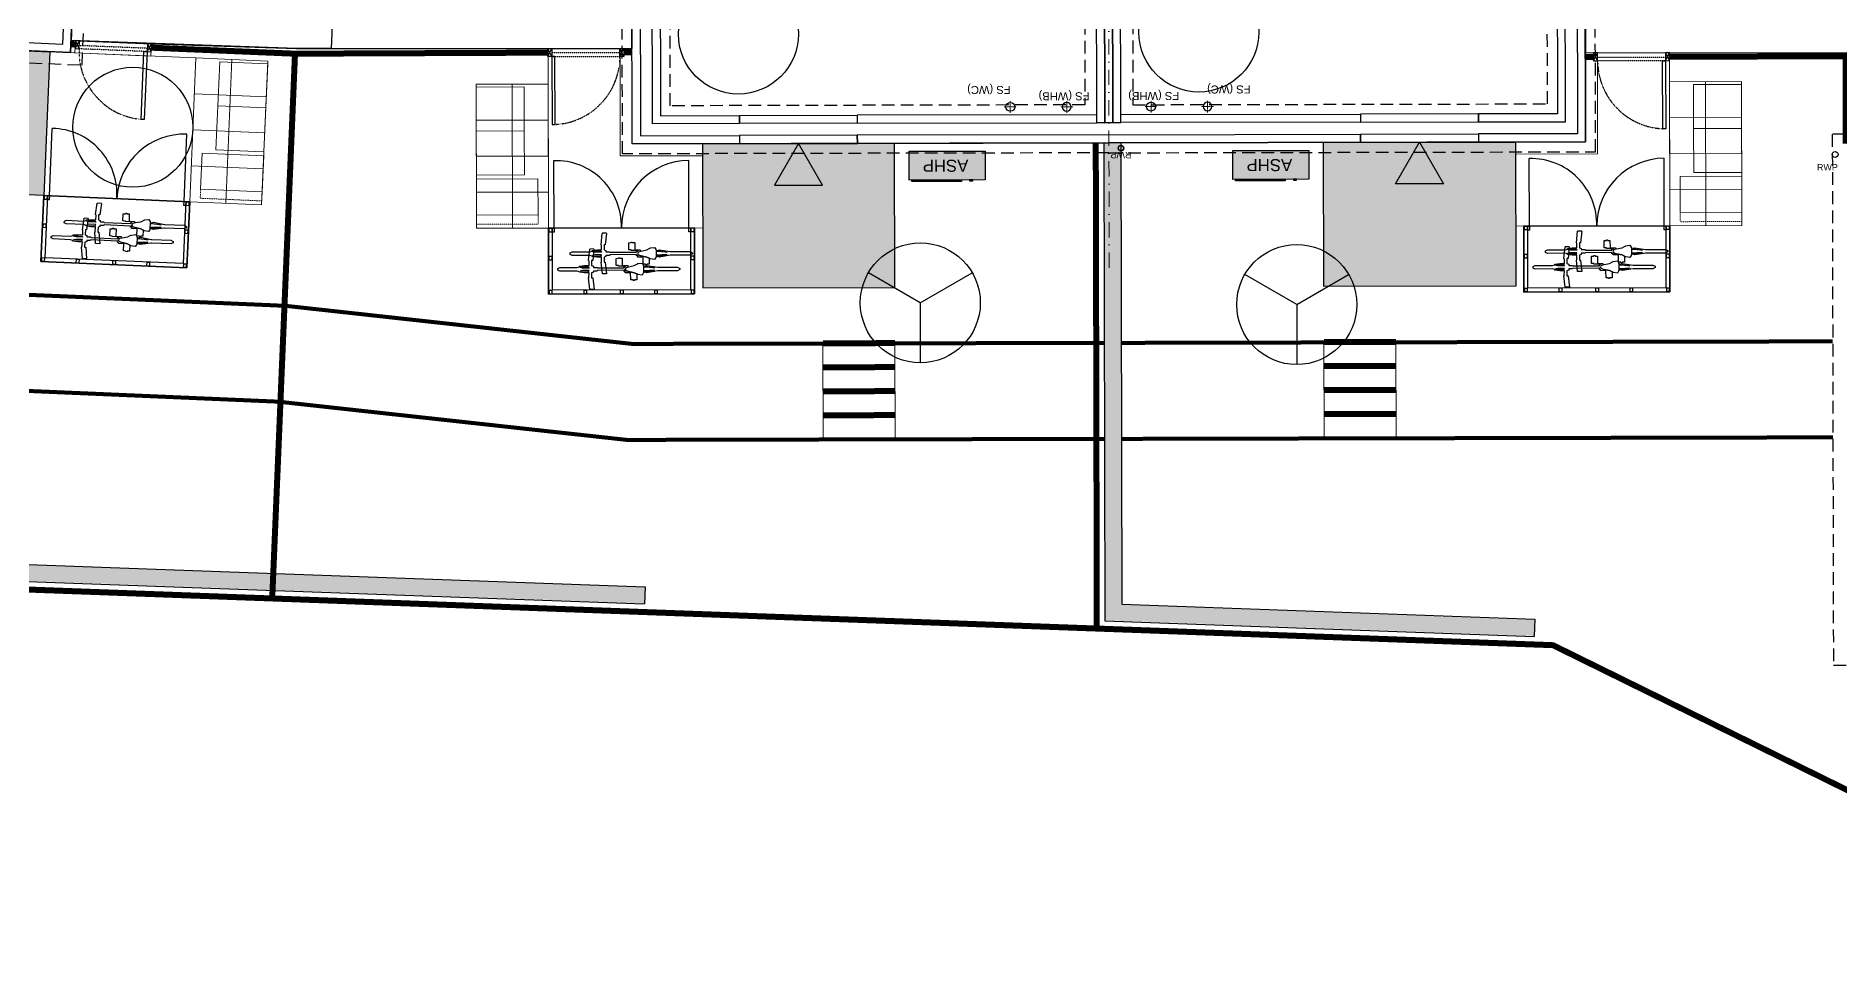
# Model space of a CAD drawing. Extents: x 287880777 to 288144713, y 62793326 to 63089570.
# Drawn here: x 287973894 to 287996442, y 62978732 to 62990105 of the extents above; entities that cross this region are included whole.
import ezdxf

# ---------------------------------------------------------------- set-up
doc = ezdxf.new("R2010")
doc.units = 0
for name, pattern in [('CENTER', [2, 1.25, -0.25, 0.25, -0.25]), ('Dash', [6.35, 3.175, -3.175]), ('DASHDOT', [25.4, 12.7, -6.35, 0, -6.35]), ('DASHED', [1.4, 0.7, -0.7]), ('HIDDEN', [9.525, 6.35, -3.175])]:
    doc.linetypes.add(name, pattern=pattern)
doc.layers.get('0').update_dxf_attribs({"color": 252})
for name, color, linetype in [('drier', 3, 'Continuous'), ('NAR DETAIL', 2, 'Continuous'), ('NAR EXTERNAL WALLS', 2, 'Continuous'), ('NAR PATIO', 3, 'Continuous'), ('NAR PRIVATE DRIVE', 6, 'Continuous'), ('NAR PRIVATE PATH HATCH', 8, 'Continuous'), ('NAR ROLLOVERS', 76, 'DASHED'), ('NAR TENURE', 211, 'Continuous'), ('Wain-Blown insulation', 9, 'Continuous'), ('Wain-Centre Line', 10, 'Continuous'), ('Wain-Drainage Foul', 6, 'Continuous'), ('Wain-Electrics', 3, 'Continuous'), ('Wain-Foundation Line', 9, 'Continuous'), ('Wain-RWP', 9, 'Continuous'), ('Wain-Wall (External)', 4, 'Continuous')]:
    doc.layers.add(name, color=color, linetype=linetype)
for name, color, linetype, lineweight in [('EXP - STEPS', 240, 'Continuous', 18), ('NAR BIN STORAGE', 2, 'Continuous', 0), ('NAR CBF', 34, 'FENCELINE2', 0), ('NAR M4(2)', 94, 'Continuous', 30), ('NAR PATHS', 3, 'Continuous', 0), ('Wain-Text', 2, 'Continuous', 25)]:
    doc.layers.add(name, color=color, linetype=linetype, lineweight=lineweight)
for name, color, linetype, true_color in [('NAR DOOR OPENINGS', 140, 'Continuous', 0x00bfff), ('NAR EV CHARGING POINT', 3, 'Continuous', 0x00ff00), ('NAR HIT AND MISS', 30, 'DASHED', 0xeb7500), ('RL-Fittings', 252, 'Continuous', 0x8f8f8e)]:
    doc.layers.add(name, color=color, linetype=linetype, true_color=true_color)
doc.layers.add('NAR Retaining Wall', color=222, linetype='Continuous', lineweight=13, true_color=0xcc0099)
doc.layers.add('Wain-Defpoints', color=40, linetype='Continuous', plot=False)
doc.styles.get("Standard").update_dxf_attribs({"font": 'arial.ttf'})
doc.linetypes.add('FENCELINE2', pattern='A,0.25,-0.1,[132,ltypeshp.shx,S=0.1,R=0,X=-0.1,Y=0],-0.1,1', length=1.45)

# ---------------------------------------------------------------- blocks, each defined once
blk = doc.blocks.new('RWP')
for radius in [35, 31.5]:
    blk.add_circle((35, 35), radius)
blk = doc.blocks.new('ASHP')
at = {"transparency": 33554457}
h = blk.add_hatch(color=256, dxfattribs=at)
h.dxf.hatch_style = 1
h.paths.add_polyline_path([(548853, -2506), (548853, -2866), (547903, -2866), (547903, -2506)])
at = {"flags": 128}
blk.add_lwpolyline([(548853, -2506), (548853, -2866), (547903, -2866), (547903, -2506)], close=True, dxfattribs=at)
for points in [[(548098, -2496), (548058, -2496), (548058, -2506), (548098, -2506)], [(548199, -2488), (548821, -2488), (548821, -2506), (548199, -2506)]]:
    blk.add_lwpolyline(points, close=True)
at = {"layer": 'Wain-Electrics', "lineweight": 0, "insert": (548112, -2609), "char_height": 150, "width": 2397.38, "attachment_point": 1, "line_spacing_factor": 0.9}
blk.add_mtext('\\A1;ASHP ', dxfattribs=at)
at = {"layer": 'Wain-Text', "lineweight": 0, "insert": (548112, -2609), "char_height": 150, "width": 2397.38, "attachment_point": 1, "line_spacing_factor": 0.9}
blk.add_mtext('\\A1;ASHP ', dxfattribs=at)
blk = doc.blocks.new('Drainage Pipe')
at = {"linetype": 'CENTER', "lineweight": 13, "ltscale": 20}
for p, q in [((-41756, 78762), (-41756, 78612)), ((-41681, 78687), (-41831, 78687))]:
    blk.add_line(p, q, dxfattribs=at)
blk.add_circle((-41756, 78687), 55)
blk = doc.blocks.new('A$C324e72f9')
at = {"layer": 'NAR DOOR OPENINGS', "transparency": 33554610}
h = blk.add_hatch(color=256, dxfattribs=at)
h.dxf.hatch_style = 1
h.paths.add_polyline_path([(1200, 0), (900, 520), (1500, 520)])
at = {"layer": 'NAR PRIVATE PATH HATCH', "transparency": 33554597}
h = blk.add_hatch(color=256, dxfattribs=at)
h.dxf.hatch_style = 1
h.paths.add_polyline_path([(2400, 0), (0, 0), (0, 1800), (2400, 1800)])
at = {"layer": 'NAR DOOR OPENINGS'}
blk.add_lwpolyline([(1200, 0), (900, 520), (1500, 520)], close=True, dxfattribs=at)
at = {"layer": 'NAR PATIO'}
blk.add_lwpolyline([(2400, 0), (0, 0), (0, 1800), (2400, 1800)], close=True, dxfattribs=at)
blk = doc.blocks.new('A$Cfbc31330')
at = {"layer": 'RL-Fittings', "ltscale": 0.859024}
for p, q in [((1.194, 0.561), (1.252, 0.561)), ((1.211, 0.402), (1.194, 0.561)), ((1.252, 0.561), (1.269, 0.402)), ((0, 0.288), (0.033, 0.305)), ((0, 0.272), (0, 0.288)), ((0.033, 0.255), (0, 0.272)), ((0.033, 0.305), (0.301, 0.305)), ((0.301, 0.255), (0.033, 0.255)), ((0.301, 0.305), (0.309, 0.305)), ((0.309, 0.255), (0.301, 0.255)), ((0.309, 0.305), (0.459, 0.331)), ((0.459, 0.23), (0.309, 0.255)), ((0.467, 0.314), (0.351, 0.297)), ((0.351, 0.297), (0.501, 0.306)), ((0.468, 0.247), (0.351, 0.264)), ((0.351, 0.264), (0.501, 0.255)), ((0.459, 0.331), (0.484, 0.322)), ((0.501, 0.306), (0.467, 0.314)), ((0.501, 0.255), (0.468, 0.247)), ((0.484, 0.322), (0.509, 0.331)), ((0.501, 0.322), (0.501, 0.239)), ((0.509, 0.339), (0.526, 0.364)), ((0.509, 0.331), (0.509, 0.339)), ((0.526, 0.364), (0.584, 0.356)), ((0.584, 0.356), (0.601, 0.347)), ((0.601, 0.431), (0.634, 0.431)), ((0.601, 0.347), (0.601, 0.431)), ((0.601, 0.347), (0.634, 0.331)), ((0.634, 0.331), (0.601, 0.347)), ((0.634, 0.439), (0.651, 0.439)), ((0.634, 0.431), (0.634, 0.439)), ((0.634, 0.331), (0.71, 0.314)), ((0.71, 0.314), (0.634, 0.331)), ((0.651, 0.439), (0.651, 0.431)), ((0.651, 0.431), (0.684, 0.431)), ((0.684, 0.431), (0.685, 0.331)), ((0.685, 0.331), (0.76, 0.331)), ((0.71, 0.314), (0.743, 0.306)), ((0.743, 0.306), (0.71, 0.314)), ((0.743, 0.256), (0.71, 0.247)), ((0.743, 0.306), (0.76, 0.289)), ((0.76, 0.289), (0.743, 0.306)), ((0.76, 0.272), (0.743, 0.256)), ((0.76, 0.331), (0.76, 0.314)), ((0.76, 0.314), (0.776, 0.314)), ((0.76, 0.289), (0.76, 0.281)), ((0.76, 0.281), (0.76, 0.289)), ((0.776, 0.314), (0.776, 0.297)), ((0.776, 0.297), (1.144, 0.298)), ((0.776, 0.264), (0.776, 0.247)), ((1.144, 0.264), (0.776, 0.264)), ((1.144, 0.298), (1.152, 0.306)), ((1.152, 0.256), (1.144, 0.264)), ((1.152, 0.306), (1.202, 0.306)), ((1.202, 0.256), (1.152, 0.256)), ((1.202, 0.323), (1.227, 0.331)), ((1.202, 0.306), (1.202, 0.323)), ((1.202, 0.239), (1.202, 0.256)), ((1.227, 0.402), (1.211, 0.402)), ((1.227, 0.331), (1.227, 0.402)), ((1.269, 0.402), (1.261, 0.394)), ((1.265, 0.398), (1.261, 0.331)), ((1.261, 0.331), (1.327, 0.331)), ((1.269, 0.314), (1.261, 0.298)), ((1.261, 0.298), (1.352, 0.298)), ((1.261, 0.264), (1.352, 0.264)), ((1.269, 0.248), (1.261, 0.264)), ((1.386, 0.315), (1.269, 0.314)), ((1.327, 0.331), (1.394, 0.323)), ((1.352, 0.298), (1.386, 0.306)), ((1.352, 0.264), (1.386, 0.256)), ((1.394, 0.323), (1.394, 0.315)), ((1.394, 0.315), (1.428, 0.306)), ((1.428, 0.256), (1.394, 0.248)), ((1.428, 0.306), (1.67, 0.306)), ((1.67, 0.256), (1.428, 0.256)), ((1.67, 0.306), (1.698, 0.292)), ((1.698, 0.271), (1.67, 0.256)), ((1.698, 0.292), (1.698, 0.271)), ((0.484, 0.239), (0.459, 0.23)), ((0.509, 0.23), (0.484, 0.239)), ((0.509, 0.222), (0.509, 0.23)), ((0.526, 0.197), (0.509, 0.222)), ((0.584, 0.205), (0.526, 0.197)), ((0.601, 0.214), (0.584, 0.205)), ((0.635, 0.231), (0.601, 0.214)), ((0.71, 0.247), (0.635, 0.231)), ((0.726, 0.247), (0.718, 0.247)), ((0.726, 0.231), (0.726, 0.247)), ((0.801, 0.231), (0.726, 0.231)), ((0.76, 0.247), (0.76, 0.239)), ((0.776, 0.247), (0.76, 0.247)), ((0.76, 0.239), (0.852, 0.239)), ((0.802, 0.13), (0.801, 0.231)), ((0.835, 0.13), (0.802, 0.13)), ((0.835, 0.122), (0.835, 0.13)), ((0.852, 0.122), (0.835, 0.122)), ((0.852, 0.239), (0.852, 0.231)), ((0.852, 0.231), (0.885, 0.231)), ((0.885, 0.131), (0.852, 0.13)), ((0.852, 0.13), (0.852, 0.122)), ((0.885, 0.231), (0.885, 0.131)), ((1.194, 0.001), (1.211, 0.16)), ((1.194, 0), (1.253, 0)), ((1.227, 0.231), (1.202, 0.239)), ((1.211, 0.16), (1.227, 0.16)), ((1.227, 0.16), (1.227, 0.231)), ((1.269, 0.16), (1.252, 0.001)), ((1.261, 0.231), (1.261, 0.168)), ((1.327, 0.231), (1.261, 0.231)), ((1.261, 0.168), (1.269, 0.16)), ((1.386, 0.248), (1.269, 0.248)), ((1.394, 0.239), (1.327, 0.231)), ((1.394, 0.248), (1.394, 0.239))]:
    blk.add_line(p, q, dxfattribs=at)

msp = doc.modelspace()

# ---------------------------------------------------------------- linework, layer by layer
at = {"layer": 'Defpoints'}
for points in [[(287974325, 62989899), (287964218, 62990332), (287964618, 62999651), (287974725, 62999218)], [(287993263, 62988783), (287981347, 62988757), (287981325, 62999097), (287993241, 62999123)]]:
    msp.add_lwpolyline(points, close=True, dxfattribs=at)
at = {"layer": 'drier'}
for p, q in [((287984947, 62986771), (287984298, 62987146)), ((287984947, 62986771), (287985597, 62987146)), ((287989652, 62986749), (287989002, 62987124)), ((287989652, 62986749), (287990301, 62987124)), ((287984947, 62986771), (287984947, 62986021)), ((287989652, 62986749), (287989652, 62985999))]:
    msp.add_line(p, q, dxfattribs=at)
for centre in [(287984947, 62986771), (287989652, 62986749)]:
    msp.add_circle(centre, 750, dxfattribs=at)
at = {"layer": 'EXP - STEPS'}
for p, q in [((287983729, 62986265, 0), (287983731, 62985065, 0)), ((287984629, 62986267, 0), (287984631, 62985067, 0)), ((287989992, 62986279, 0), (287989995, 62985079, 0)), ((287990892, 62986281, 0), (287990895, 62985081, 0))]:
    msp.add_line(p, q, dxfattribs=at)
at = {"layer": 'EXP - STEPS', "const_width": 75, "elevation": 0}
for points in [[(287984629, 62986267), (287983729, 62986265)], [(287990892, 62986281), (287989992, 62986279)], [(287984629, 62985967), (287983729, 62985965)], [(287990893, 62985981), (287989993, 62985979)], [(287984630, 62985667), (287983730, 62985665)], [(287990893, 62985681), (287989993, 62985679)], [(287984631, 62985367), (287983731, 62985365)], [(287990894, 62985381), (287989994, 62985379)]]:
    msp.add_lwpolyline(points, dxfattribs=at)
at = {"layer": 'NAR BIN STORAGE'}
for points in [[(287976765, 62989209), (287976166, 62989235), (287976189, 62989784), (287976789, 62989759)], [(287979397, 62988918), (287979997, 62988919), (287979996, 62989469), (287979396, 62989468)], [(287995213, 62988952), (287994613, 62988951), (287994611, 62989501), (287995211, 62989502)], [(287976742, 62988660), (287976142, 62988685), (287976166, 62989235), (287976765, 62989209)], [(287979398, 62988368), (287979998, 62988369), (287979997, 62988919), (287979397, 62988918)], [(287995214, 62988402), (287994614, 62988401), (287994613, 62988951), (287995213, 62988952)], [(287976720, 62988160), (287975951, 62988193), (287975970, 62988643), (287976740, 62988610)], [(287979399, 62987868), (287980169, 62987870), (287980168, 62988320), (287979398, 62988318)], [(287995215, 62987902), (287994445, 62987900), (287994444, 62988350), (287995214, 62988352)]]:
    msp.add_lwpolyline(points, close=True, dxfattribs=at)
at = {"layer": 'NAR BIN STORAGE', "linetype": 'Dash', "ltscale": 0.025}
for points in [[(287975951, 62988193), (287975946, 62988078), (287976715, 62988045), (287976720, 62988160)], [(287980169, 62987870), (287980169, 62987755), (287979399, 62987753), (287979399, 62987868)], [(287994445, 62987900), (287994445, 62987785), (287995215, 62987787), (287995215, 62987902)]]:
    msp.add_lwpolyline(points, dxfattribs=at)
at = {"layer": 'NAR CBF', "ltscale": 1200, "transparency": 33554687, "const_width": 75}
for points in [[(287974330, 62990002), (287974383, 62989999)], [(287975333, 62989960), (287977130, 62989885), (287980292, 62989898)], [(287981242, 62989902), (287981345, 62989902)], [(287996514, 62988762), (287996512, 62989852), (287994313, 62989848)], [(287993363, 62989845), (287993261, 62989845)], [(287987140, 62988770), (287987153, 62982699)]]:
    msp.add_lwpolyline(points, dxfattribs=at)
at = {"layer": 'NAR CBF', "linetype": 'DASHED', "ltscale": 500, "transparency": 33554687, "const_width": 75}
msp.add_lwpolyline([(287977131, 62989893), (287976846, 62983075)], dxfattribs=at)
at = {"layer": 'NAR DETAIL', "flags": 128}
for points in [[(287974385, 62990048), (287974381, 62989949), (287974431, 62989946), (287974435, 62990046)], [(287975281, 62989912), (287975246, 62989063), (287975208, 62989064), (287975243, 62989913)], [(287975285, 62990012), (287975281, 62989912), (287975331, 62989910), (287975335, 62990010)], [(287993363, 62989895), (287993363, 62989795), (287993413, 62989796), (287993413, 62989896)], [(287994263, 62989897), (287994263, 62989797), (287994313, 62989798), (287994313, 62989898)], [(287994263, 62989797), (287994265, 62988947), (287994227, 62988947), (287994225, 62989797)]]:
    msp.add_lwpolyline(points, close=True, dxfattribs=at)
for points in [[(287974381, 62989949), (287974435, 62990046)], [(287974431, 62989946), (287974385, 62990048)], [(287975281, 62989912), (287975335, 62990010)], [(287975331, 62989910), (287975285, 62990012)], [(287993363, 62989795), (287993413, 62989896)], [(287993413, 62989796), (287993363, 62989895)], [(287994263, 62989797), (287994313, 62989898)], [(287994313, 62989798), (287994263, 62989897)]]:
    msp.add_lwpolyline(points, dxfattribs=at)
at = {"layer": 'NAR DETAIL', "linetype": 'DASHED', "ltscale": 0.005, "flags": 128}
for points in [[(287975281, 62989912), (287974431, 62989946), (287974433, 62989990), (287975282, 62989956)], [(287994263, 62989797), (287993413, 62989796), (287993413, 62989840), (287994263, 62989841)]]:
    msp.add_lwpolyline(points, close=True, dxfattribs=at)
at = {"layer": 'NAR DETAIL', "elevation": 0, "flags": 128}
for points in [[(287980342, 62989950), (287980342, 62989850), (287980292, 62989850), (287980292, 62989950)], [(287981242, 62989952), (287981242, 62989852), (287981192, 62989852), (287981192, 62989952)], [(287980342, 62989850), (287980344, 62989000), (287980382, 62989000), (287980380, 62989850)]]:
    msp.add_lwpolyline(points, close=True, dxfattribs=at)
for points in [[(287980292, 62989850), (287980342, 62989950)], [(287980342, 62989850), (287980292, 62989950)], [(287981192, 62989852), (287981242, 62989952)], [(287981242, 62989852), (287981192, 62989952)]]:
    msp.add_lwpolyline(points, dxfattribs=at)
at = {"layer": 'NAR DETAIL', "linetype": 'DASHED', "ltscale": 0.005, "elevation": 0, "flags": 128}
msp.add_lwpolyline([(287980342, 62989850), (287981192, 62989852), (287981192, 62989896), (287980342, 62989894)], close=True, dxfattribs=at)
at = {"layer": 'NAR DETAIL', "ltscale": 0.5}
for points in [[(287975779, 62987209), (287975814, 62988034), (287973991, 62988112), (287973955, 62987288), (287975779, 62987209)], [(287982126, 62986884), (287982124, 62987709), (287980299, 62987705), (287980301, 62986880), (287982126, 62986884)], [(287994317, 62986910), (287994315, 62987735), (287992490, 62987731), (287992492, 62986906), (287994317, 62986910)]]:
    msp.add_lwpolyline(points, dxfattribs=at)
for points in [[(287975814, 62988034), (287975779, 62987209), (287973955, 62987288), (287973991, 62988112)], [(287982124, 62987709), (287982126, 62986884), (287980301, 62986880), (287980299, 62987705)], [(287994315, 62987735), (287994317, 62986910), (287992492, 62986906), (287992490, 62987731)]]:
    msp.add_lwpolyline(points, close=True, dxfattribs=at)
at = {"layer": 'NAR DETAIL', "linetype": 'DASHED', "ltscale": 0.2}
for centre, start, end in [((287975281, 62989912), 177.6628, 265.243), ((287980342, 62989850, 0), 272.5427, 0.1228), ((287994263, 62989797), 180.1228, 267.703)]:
    msp.add_arc(centre, 850, start, end, dxfattribs=at)
at = {"layer": 'NAR EXTERNAL WALLS', "elevation": 0}
for points in [[(287882628, 63039071), (287885860, 63031088), (287893115, 63013167), (287895078, 63007537), (287902626, 62985886), (287914385, 62985456), (287924441, 62985089), (287945274, 62984328), (287975617, 62983220), (287981499, 62983006)], [(287886171, 63030892), (287893316, 63013243), (287895281, 63007608), (287902781, 62986095), (287914393, 62985671), (287924449, 62985303), (287945282, 62984543), (287975624, 62983435), (287981507, 62983220)], [(287987240, 62988770), (287987253, 62982796), (287992619, 62982600)], [(287987455, 62988770), (287987467, 62983003), (287992627, 62982815)], [(287987253, 62982796), (287992619, 62982600)]]:
    msp.add_lwpolyline(points, dxfattribs=at)
at = {"layer": 'NAR EXTERNAL WALLS'}
for points in [[(287987240, 62988770), (287987253, 62982796)], [(287981507, 62983220), (287981499, 62983006)], [(287992627, 62982815), (287992619, 62982600)]]:
    msp.add_lwpolyline(points, dxfattribs=at)
at = {"layer": 'NAR HIT AND MISS', "linetype": 'DASHED', "ltscale": 500, "transparency": 33554687, "const_width": 75}
msp.add_lwpolyline([(288015299, 62979191), (288015304, 62978770), (287999220, 62979356), (287992855, 62982491), (287981803, 62982894), (287975613, 62983120), (287945271, 62984228), (287924438, 62984989), (287914382, 62985356), (287902554, 62985788), (287894983, 63007504), (287893021, 63013132), (287885790, 63030994)], dxfattribs=at)
at = {"layer": 'NAR M4(2)'}
msp.add_lwpolyline([(287977695, 62992560), (287977581, 62989948), (287977148, 62989948), (287974332, 62990051), (287974793, 63000879), (287976941, 63000818), (287978039, 63000790)], close=True, dxfattribs=at)
msp.add_circle((287975103, 62988965), 750, dxfattribs=at)
at = {"layer": 'NAR PATHS'}
for points in [[(287975891, 62989832), (287974068, 62989910), (287973991, 62988112), (287975814, 62988034), (287975891, 62989832)], [(287980294, 62989951), (287980299, 62987705), (287982226, 62987709)], [(287981194, 62989952), (287981197, 62988607), (287982224, 62988609)], [(287993411, 62989896), (287993413, 62988633), (287992387, 62988631)], [(287994311, 62989898), (287994315, 62987735), (287992389, 62987731)], [(287976264, 62988014), (287976341, 62989813)], [(287979849, 62987704), (287979845, 62989504)], [(287994765, 62987736), (287994761, 62989536)], [(287975872, 62989382), (287976771, 62989344)], [(287980296, 62989055), (287979396, 62989053)], [(287994312, 62989085), (287995212, 62989087)], [(287975853, 62988933), (287976752, 62988894)], [(287980297, 62988605), (287979397, 62988603)], [(287994313, 62988635), (287995213, 62988637)], [(287975833, 62988483), (287976733, 62988445)], [(287980298, 62988155), (287979398, 62988153)], [(287994314, 62988185), (287995214, 62988187)]]:
    msp.add_lwpolyline(points, dxfattribs=at)
for points in [[(287974385, 62990048), (287974379, 62989897), (287975328, 62989856), (287975335, 62990010)], [(287976713, 62987995), (287975814, 62988034), (287975891, 62989832), (287976790, 62989793)], [(287979399, 62987703), (287980299, 62987705), (287980295, 62989505), (287979395, 62989503)], [(287995215, 62987737), (287994315, 62987735), (287994311, 62989535), (287995211, 62989537)]]:
    msp.add_lwpolyline(points, close=True, dxfattribs=at)
at = {"layer": 'NAR PRIVATE DRIVE'}
for points in [[(287974786, 63000879), (287974332, 62990051), (287975335, 62990010), (287977148, 62989948), (287981242, 62989952), (287981344, 62989952), (287981321, 63000723)], [(287993220, 63000668), (287993261, 62989895), (287996560, 62989902), (287996562, 62988764), (287996562, 62988762), (287999866, 62988769), (287999860, 62989939), (287999837, 63000765)]]:
    msp.add_lwpolyline(points, dxfattribs=at)
at = {"layer": 'NAR Retaining Wall', "linetype": 'DASHED', "ltscale": 250, "const_width": 200}
for points in [[(287981503, 62983113), (287975620, 62983328), (287945278, 62984435), (287924445, 62985196), (287914389, 62985563), (287902703, 62985990), (287895179, 63007572), (287893216, 63013205), (287885960, 63031128), (287882728, 63039111)], [(287992623, 62982707), (287987360, 62982899), (287987348, 62988770)]]:
    msp.add_lwpolyline(points, dxfattribs=at)
at = {"layer": 'NAR ROLLOVERS', "ltscale": 500, "const_width": 50}
for points in [[(287969291, 62987064), (287977015, 62986733), (287981345, 62986257), (287987245, 62986270)], [(287987460, 62986270), (287996352, 62986289)], [(287969240, 62985865), (287976924, 62985535), (287981280, 62985057), (287987248, 62985070)], [(287987463, 62985070), (287996354, 62985089)]]:
    msp.add_lwpolyline(points, dxfattribs=at)
at = {"layer": 'NAR TENURE'}
for centre in [(287982673, 62990131), (287988428, 62990156)]:
    msp.add_circle(centre, 750, dxfattribs=at)
at = {"layer": 'RL-Fittings', "ltscale": 0.859024}
for p, q in [((287974061, 62988109), (287974097, 62988951)), ((287975744, 62988037), (287975780, 62988878)), ((287980369, 62987705), (287980367, 62988548)), ((287982054, 62987709), (287982052, 62988551)), ((287992560, 62987731), (287992558, 62988574)), ((287994245, 62987735), (287994243, 62988577))]:
    msp.add_line(p, q, dxfattribs=at)
at = {"layer": 'RL-Fittings', "ltscale": 0.859024, "flags": 128}
for points in [[(287975744, 62988037), (287975814, 62988034), (287975779, 62987209), (287973955, 62987288), (287973991, 62988112), (287974041, 62988110)], [(287975764, 62988036), (287975731, 62987262), (287974008, 62987335), (287974041, 62988110)], [(287982054, 62987709), (287982124, 62987709), (287982126, 62986884), (287980301, 62986880), (287980299, 62987705), (287980349, 62987705)], [(287982074, 62987709), (287982076, 62986934), (287980351, 62986930), (287980349, 62987705)], [(287994245, 62987735), (287994315, 62987735), (287994317, 62986910), (287992492, 62986906), (287992490, 62987731), (287992540, 62987731)], [(287994265, 62987735), (287994267, 62986960), (287992542, 62986956), (287992540, 62987731)]]:
    msp.add_lwpolyline(points, dxfattribs=at)
for points in [[(287974034, 62988065), (287974036, 62988105), (287973996, 62988107), (287973994, 62988067), (287974034, 62988065)], [(287974059, 62988059), (287974039, 62988060), (287974041, 62988110), (287974061, 62988109), (287974059, 62988059)], [(287975762, 62987986), (287975742, 62987987), (287975744, 62988037), (287975764, 62988036), (287975762, 62987986)], [(287975807, 62987989), (287975809, 62988029), (287975769, 62988031), (287975767, 62987991), (287975807, 62987989)], [(287974019, 62987714), (287974021, 62987754), (287973981, 62987756), (287973979, 62987716), (287974019, 62987714)], [(287975792, 62987638), (287975794, 62987678), (287975754, 62987680), (287975752, 62987640), (287975792, 62987638)], [(287980344, 62987660), (287980344, 62987700), (287980304, 62987700), (287980304, 62987660), (287980344, 62987660)], [(287980369, 62987655), (287980349, 62987655), (287980349, 62987705), (287980369, 62987705), (287980369, 62987655)], [(287982074, 62987659), (287982054, 62987659), (287982054, 62987709), (287982074, 62987709), (287982074, 62987659)], [(287982119, 62987664), (287982119, 62987704), (287982079, 62987704), (287982079, 62987664), (287982119, 62987664)], [(287992535, 62987686), (287992535, 62987726), (287992495, 62987726), (287992495, 62987686), (287992535, 62987686)], [(287992560, 62987681), (287992540, 62987681), (287992540, 62987731), (287992560, 62987731), (287992560, 62987681)], [(287994265, 62987685), (287994245, 62987685), (287994245, 62987735), (287994265, 62987735), (287994265, 62987685)], [(287994310, 62987690), (287994310, 62987730), (287994270, 62987730), (287994270, 62987690), (287994310, 62987690)], [(287974001, 62987291), (287974002, 62987331), (287973962, 62987332), (287973961, 62987292), (287974001, 62987291)], [(287974433, 62987272), (287974435, 62987312), (287974395, 62987314), (287974393, 62987274), (287974433, 62987272)], [(287974889, 62987253), (287974890, 62987293), (287974850, 62987294), (287974849, 62987254), (287974889, 62987253)], [(287975316, 62987234), (287975318, 62987274), (287975278, 62987276), (287975276, 62987236), (287975316, 62987234)], [(287975774, 62987215), (287975776, 62987255), (287975736, 62987256), (287975734, 62987216), (287975774, 62987215)], [(287980345, 62987309), (287980345, 62987349), (287980305, 62987349), (287980305, 62987309), (287980345, 62987309)], [(287982120, 62987313), (287982120, 62987353), (287982080, 62987353), (287982080, 62987313), (287982120, 62987313)], [(287992536, 62987335), (287992536, 62987375), (287992496, 62987375), (287992496, 62987335), (287992536, 62987335)], [(287994311, 62987339), (287994311, 62987379), (287994271, 62987379), (287994271, 62987339), (287994311, 62987339)], [(287980346, 62986885), (287980346, 62986925), (287980306, 62986925), (287980306, 62986885), (287980346, 62986885)], [(287980779, 62986886), (287980779, 62986926), (287980739, 62986926), (287980739, 62986886), (287980779, 62986886)], [(287981235, 62986887), (287981235, 62986927), (287981195, 62986927), (287981195, 62986887), (287981235, 62986887)], [(287981663, 62986888), (287981663, 62986928), (287981623, 62986928), (287981623, 62986888), (287981663, 62986888)], [(287982121, 62986889), (287982121, 62986929), (287982081, 62986929), (287982081, 62986889), (287982121, 62986889)], [(287992537, 62986911), (287992537, 62986951), (287992497, 62986951), (287992497, 62986911), (287992537, 62986911)], [(287992970, 62986912), (287992970, 62986952), (287992930, 62986952), (287992930, 62986912), (287992970, 62986912)], [(287993426, 62986913), (287993426, 62986953), (287993386, 62986953), (287993386, 62986913), (287993426, 62986913)], [(287993854, 62986914), (287993854, 62986954), (287993814, 62986954), (287993814, 62986914), (287993854, 62986914)], [(287994312, 62986915), (287994312, 62986955), (287994272, 62986955), (287994272, 62986915), (287994312, 62986915)]]:
    msp.add_lwpolyline(points, close=True, dxfattribs=at)
at = {"layer": 'RL-Fittings', "ltscale": 0.859024}
for centre, radius, start, end in [((287974084, 62988130), 821, 356.0042, 89.087), ((287975750, 62988030), 849, 87.9493, 177.1419), ((287980391, 62987727), 821, 358.5814, 91.6643), ((287982060, 62987703), 849, 90.5265, 179.7192), ((287992582, 62987753), 821, 358.5814, 91.6643), ((287994251, 62987729), 849, 90.5265, 179.7192)]:
    msp.add_arc(centre, radius, start, end, dxfattribs=at)
at = {"layer": 'Wain-Blown insulation'}
for points in [[(287987333, 62998858), (287987233, 62998857), (287987254, 62989022), (287987354, 62989023)], [(287987233, 62998857), (287987333, 62998858), (287987354, 62989023), (287987254, 62989022)]]:
    msp.add_lwpolyline(points, close=True, dxfattribs=at)
at = {"layer": 'Wain-Centre Line', "linetype": 'DASHDOT', "lineweight": 15, "ltscale": 15}
msp.add_lwpolyline([(287987308, 62987208), (287987279, 63000977)], dxfattribs=at)
at = {"layer": 'Wain-Defpoints'}
for points in [[(287969671, 62999435), (287974725, 62999218), (287974325, 62989899), (287969272, 62990116)], [(287987305, 62988770), (287981347, 62988757), (287981325, 62999097), (287987283, 62999110)], [(287987305, 62988770), (287993263, 62988783), (287993241, 62999123), (287987283, 62999110)]]:
    msp.add_lwpolyline(points, dxfattribs=at)
at = {"layer": 'Wain-Foundation Line', "linetype": 'HIDDEN', "ltscale": 25}
for points in [[(287968816, 62989985), (287974469, 62989743), (287974881, 62999362), (287969678, 62999585)], [(287987305, 62988646), (287981224, 62988633), (287981201, 62999221), (287987283, 62999234)], [(287987305, 62988646), (287993387, 62988659), (287993364, 62999247), (287987283, 62999234)]]:
    msp.add_lwpolyline(points, dxfattribs=at)
for points in [[(287981813, 62993370), (287986995, 62993381), (287987004, 62989246), (287981822, 62989234)], [(287992777, 62993393), (287987595, 62993382), (287987604, 62989247), (287992786, 62989258)], [(287996360, 62982242), (288000097, 62982250), (288000083, 62988887), (287996346, 62988879)]]:
    msp.add_lwpolyline(points, close=True, dxfattribs=at)
at = {"layer": 'Wain-RWP'}
msp.add_circle((287996382, 62988625), 37.5, dxfattribs=at)
at = {"layer": 'Wain-Wall (External)'}
for points in [[(287973773, 62989923), (287974325, 62989899), (287974725, 62999218), (287971025, 62999377)], [(287973778, 62990025), (287974227, 62990006), (287974618, 62999120), (287971021, 62999274)], [(287984159, 62989116), (287984159, 62989016), (287987154, 62989022), (287987154, 62989122), (287984159, 62989116)], [(287990450, 62989129), (287990450, 62989029), (287987454, 62989023), (287987454, 62989123), (287990450, 62989129)], [(287987305, 62988872), (287984159, 62988866)], [(287984159, 62988866), (287984160, 62988763), (287987305, 62988770)], [(287990450, 62988879), (287990451, 62988777), (287987305, 62988770)], [(287987305, 62988872), (287990450, 62988879)]]:
    msp.add_lwpolyline(points, dxfattribs=at)
at = {"layer": 'Wain-Wall (External)', "elevation": 0}
for points in [[(287982687, 62988760), (287981347, 62988757), (287981325, 62999097), (287985702, 62999107), (287985703, 62999004), (287981428, 62998995), (287981449, 62988860), (287982687, 62988863)], [(287991923, 62988780), (287993263, 62988783), (287993241, 62999123), (287988863, 62999113), (287988864, 62999011), (287993139, 62999020), (287993160, 62988885), (287991923, 62988882)], [(287985703, 62998854), (287985703, 62998754), (287981678, 62998745), (287981699, 62989110), (287982686, 62989113), (287982686, 62989013), (287981599, 62989010), (287981578, 62998845)], [(287988864, 62998861), (287988864, 62998761), (287992889, 62998769), (287992910, 62989135), (287991922, 62989132), (287991922, 62989032), (287993010, 62989035), (287992989, 62998870)], [(287984159, 62989016), (287982686, 62989013), (287982686, 62989113), (287984159, 62989116)], [(287990450, 62989029), (287991922, 62989032), (287991922, 62989132), (287990450, 62989129)], [(287982687, 62988760), (287984160, 62988763), (287984159, 62988866), (287982687, 62988863)], [(287991923, 62988780), (287990451, 62988777), (287990450, 62988879), (287991923, 62988882)]]:
    msp.add_lwpolyline(points, close=True, dxfattribs=at)
at = {"layer": 'Wain-Wall (External)'}
for points in [[(287987133, 62998857), (287987233, 62998857), (287987254, 62989022), (287987154, 62989022)], [(287987433, 62998858), (287987333, 62998858), (287987354, 62989023), (287987454, 62989023)]]:
    msp.add_lwpolyline(points, close=True, dxfattribs=at)

# ---------------------------------------------------------------- block references
at = {"layer": 'NAR DETAIL', "rotation": 180.1228426057136}
for p in [(288533664, 62986976), (288537712, 62986984)]:
    msp.add_blockref('ASHP', p, dxfattribs=at)
at = {"layer": 'NAR EV CHARGING POINT', "ltscale": 0.5}
for p, xscale, yscale, zscale, rotation in [((287975785, 62987968), 900, 900, 900, 177.5456062596818), ((287975620, 62987780), 900, 900, 900, 177.5456062596818), ((287982098, 62987642), 899.9999999999998, 899.9999999999998, 899.9999999999998, 180.1228426026319), ((287994289, 62987668), 899.9999999999998, 899.9999999999998, 899.9999999999998, 180.1228426026319), ((287981942, 62987446), 899.9999999999998, 899.9999999999998, 899.9999999999998, 180.1228426026319), ((287994133, 62987472), 899.9999999999998, 899.9999999999998, 899.9999999999998, 180.1228426026319)]:
    msp.add_blockref('A$Cfbc31330', p, dxfattribs=dict(at, xscale=xscale, yscale=yscale, zscale=zscale, rotation=rotation))
at = {"layer": 'NAR PATIO'}
for p, rotation in [((287974068, 62989910), 177.5456069623868), ((287992387, 62988781, 0), 180.1228426057136)]:
    msp.add_blockref('A$C324e72f9', p, dxfattribs=dict(at, rotation=rotation))
at = {"layer": 'NAR PATIO', "xscale": -1, "rotation": 180.1228426057136}
msp.add_blockref('A$C324e72f9', (287982223, 62988759, 0), dxfattribs=at)
at = {"layer": 'Wain-Drainage Foul', "lineweight": 0, "rotation": 180.1228426057136}
for p in [(287944147, 63067817), (287945906, 63067821)]:
    msp.add_blockref('Drainage Pipe', p, dxfattribs=at)
at = {"layer": 'Wain-Drainage Foul', "lineweight": 0, "xscale": -1, "rotation": 180.1228426057136}
for p in [(288028364, 63067997), (288030124, 63068001)]:
    msp.add_blockref('Drainage Pipe', p, dxfattribs=at)
at = {"layer": 'Wain-RWP', "rotation": 0.1228426057135557}
msp.add_blockref('RWP', (287987420, 62988670), dxfattribs=at)

# ---------------------------------------------------------------- texts
at = {"layer": 'Wain-RWP', "char_height": 80, "line_spacing_factor": 0.9}
for insert, attachment_point, rotation in [((287987455, 62988618), 5, 180.1228), ((287996155, 62988425), 7, 0.1223)]:
    msp.add_mtext('RWP', dxfattribs=dict(at, insert=insert, attachment_point=attachment_point, rotation=rotation))
at = {"layer": 'Wain-Text', "char_height": 100, "attachment_point": 5, "rotation": 180.1228, "line_spacing_factor": 0.9}
for s, insert in [('\\A1;FS (WC)', (287985804, 62989447)), ('\\A1;FS (WC)', (287988803, 62989453)), ('\\A1;FS (WHB)', (287986743, 62989368)), ('\\A1;FS (WHB)', (287987864, 62989371))]:
    msp.add_mtext(s, dxfattribs=dict(at, insert=insert))

doc.saveas('drawing.dxf')
